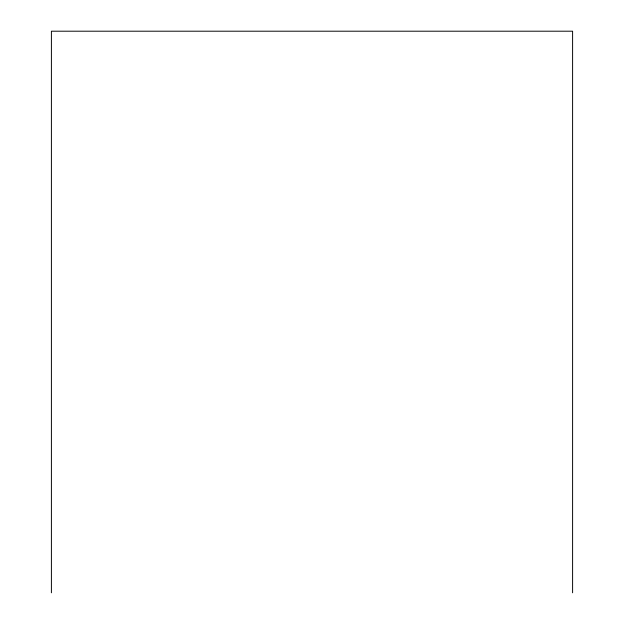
<?xml version="1.0" encoding="UTF-8"?>
<svg xmlns="http://www.w3.org/2000/svg" width="624" height="624" viewBox="0 0 624 624"><rect width="100%" height="100%" fill="white"/><g stroke="black" fill="none" stroke-linecap="round" stroke-linejoin="round"><path stroke-width="0.94" d="M572.598 592.8L572.598 31.2L51.402 31.2L51.402 592.8"/></g></svg>
